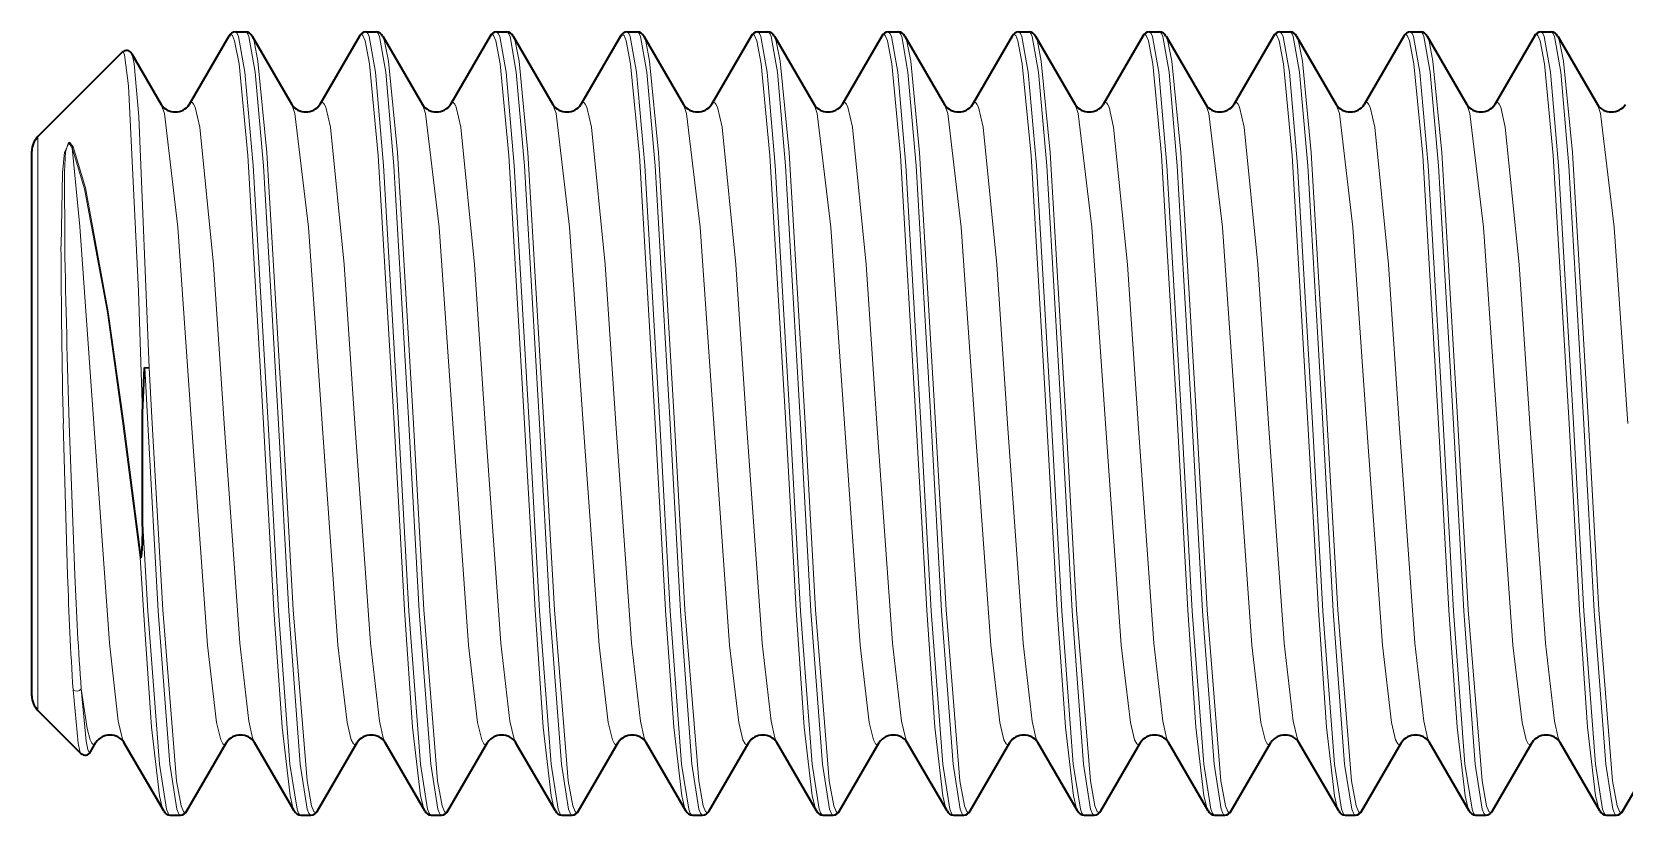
# Model space of a CAD drawing. Extents: x 155 to 1176, y 87 to 946.
# Drawn here: x 567.63 to 573.73, y 187.03 to 190.03 of the extents above; entities that cross this region are included whole.
import ezdxf

# ---------------------------------------------------------------- set-up
doc = ezdxf.new("R2010")
doc.units = 0

msp = doc.modelspace()

# ---------------------------------------------------------------- linework, layer by layer
at = {"color": 7, "lineweight": 35, "ltscale": 0.000984192}
for p, q in [((568.4119, 190.0329), (568.4513, 190.0329)), ((568.9119, 190.0329), (568.9513, 190.0329)), ((569.4119, 190.0329), (569.4513, 190.0329)), ((569.9119, 190.0329), (569.9513, 190.0329)), ((570.4119, 190.0329), (570.4513, 190.0329)), ((570.9119, 190.0329), (570.9513, 190.0329)), ((571.4119, 190.0329), (571.4513, 190.0329)), ((571.9119, 190.0329), (571.9513, 190.0329)), ((572.4119, 190.0329), (572.4513, 190.0329)), ((572.9119, 190.0329), (572.9513, 190.0329)), ((573.4119, 190.0329), (573.4513, 190.0329)), ((568.1619, 187.0329), (568.2013, 187.0329)), ((568.6619, 187.0329), (568.7013, 187.0329)), ((569.1619, 187.0329), (569.2013, 187.0329)), ((569.6619, 187.0329), (569.7013, 187.0329)), ((570.1619, 187.0329), (570.2013, 187.0329)), ((570.6619, 187.0329), (570.7013, 187.0329)), ((571.1619, 187.0329), (571.2013, 187.0329)), ((571.6619, 187.0329), (571.7013, 187.0329)), ((572.1619, 187.0329), (572.2013, 187.0329)), ((572.6619, 187.0329), (572.7013, 187.0329)), ((573.1619, 187.0329), (573.2013, 187.0329)), ((573.6619, 187.0329), (573.7013, 187.0329))]:
    msp.add_line(p, q, dxfattribs=at)
at = {"color": 7, "lineweight": 35, "ltscale": 0.007572}
for p, q in [((568.3873, 190.0166), (568.2352, 189.7546)), ((568.476, 190.0166), (568.628, 189.7546)), ((568.8873, 190.0166), (568.7352, 189.7546)), ((568.976, 190.0166), (569.128, 189.7546)), ((569.3873, 190.0166), (569.2352, 189.7546)), ((569.476, 190.0166), (569.628, 189.7546)), ((569.8873, 190.0166), (569.7352, 189.7546)), ((569.976, 190.0166), (570.128, 189.7546)), ((570.3873, 190.0166), (570.2352, 189.7546)), ((570.476, 190.0166), (570.628, 189.7546)), ((570.8873, 190.0166), (570.7352, 189.7546)), ((570.976, 190.0166), (571.128, 189.7546)), ((571.3873, 190.0166), (571.2352, 189.7546)), ((571.476, 190.0166), (571.628, 189.7546)), ((571.8873, 190.0166), (571.7352, 189.7546)), ((571.976, 190.0166), (572.128, 189.7546)), ((572.3873, 190.0166), (572.2352, 189.7546)), ((572.476, 190.0166), (572.628, 189.7546)), ((572.8873, 190.0166), (572.7352, 189.7546)), ((572.976, 190.0166), (573.128, 189.7546)), ((573.3873, 190.0166), (573.2352, 189.7546)), ((573.476, 190.0166), (573.628, 189.7546)), ((568.1373, 187.0493), (567.9852, 187.3112)), ((568.226, 187.0493), (568.378, 187.3112)), ((568.6373, 187.0493), (568.4852, 187.3112)), ((568.726, 187.0493), (568.878, 187.3112)), ((569.1373, 187.0493), (568.9852, 187.3112)), ((569.226, 187.0493), (569.378, 187.3112)), ((569.6373, 187.0493), (569.4852, 187.3112)), ((569.726, 187.0493), (569.878, 187.3112)), ((570.1373, 187.0493), (569.9852, 187.3112)), ((570.226, 187.0493), (570.378, 187.3112)), ((570.6373, 187.0493), (570.4852, 187.3112)), ((570.726, 187.0493), (570.878, 187.3112)), ((571.1373, 187.0493), (570.9852, 187.3112)), ((571.226, 187.0493), (571.378, 187.3112)), ((571.6373, 187.0493), (571.4852, 187.3112)), ((571.726, 187.0493), (571.878, 187.3112)), ((572.1373, 187.0493), (571.9852, 187.3112)), ((572.226, 187.0493), (572.378, 187.3112)), ((572.6373, 187.0493), (572.4852, 187.3112)), ((572.726, 187.0493), (572.878, 187.3112)), ((573.1373, 187.0493), (572.9852, 187.3112)), ((573.226, 187.0493), (573.378, 187.3112)), ((573.6373, 187.0493), (573.4852, 187.3112)), ((573.726, 187.0493), (573.878, 187.3112))]:
    msp.add_line(p, q, dxfattribs=at)
at = {"color": 7, "lineweight": 35, "ltscale": 0.011419}
msp.add_line((567.6558, 189.6321), (567.9788, 189.955), dxfattribs=at)
at = {"color": 7, "lineweight": 35, "ltscale": 0.005623}
msp.add_line((568.0151, 189.9492), (568.128, 189.7546), dxfattribs=at)
at = {"color": 7, "lineweight": 13, "ltscale": 0.040653}
msp.add_line((567.6558, 188.006), (567.6558, 189.6321), dxfattribs=at)
at = {"color": 7, "lineweight": 35, "ltscale": 0.038561}
msp.add_line((567.6323, 188.0331), (567.6323, 189.5755), dxfattribs=at)
at = {"color": 7, "lineweight": 13, "ltscale": 0.000130621}
msp.add_line((567.787, 189.5882), (567.7902, 189.5923), dxfattribs=at)
at = {"color": 7, "lineweight": 35, "ltscale": 0.000433839}
msp.add_line((568.0649, 188.7473), (568.0822, 188.7464), dxfattribs=at)
at = {"color": 7, "lineweight": 13, "ltscale": 0.005389}
msp.add_line((568.0649, 188.7473), (568.0764, 188.532), dxfattribs=at)
at = {"color": 7, "lineweight": 13, "ltscale": 0.005346}
msp.add_line((568.0822, 188.7464), (568.0936, 188.5329), dxfattribs=at)
at = {"color": 7, "lineweight": 35, "ltscale": 0.010194}
msp.add_line((568.0566, 188.1657), (568.0566, 188.5735), dxfattribs=at)
at = {"color": 7, "lineweight": 13, "ltscale": 0.014524}
msp.add_line((567.7691, 187.9516), (567.7529, 188.5323), dxfattribs=at)
at = {"color": 7, "lineweight": 13, "ltscale": 0.014527}
msp.add_line((567.7969, 187.9522), (567.7756, 188.5329), dxfattribs=at)
at = {"color": 7, "lineweight": 13, "ltscale": 0.01295}
msp.add_line((567.9813, 188.5329), (568.0476, 188.0192), dxfattribs=at)
at = {"color": 7, "lineweight": 13, "ltscale": 0.012997}
msp.add_line((567.9845, 188.5339), (568.0508, 188.0182), dxfattribs=at)
at = {"color": 7, "lineweight": 13, "ltscale": 0.017982}
for p, q in [((568.1161, 187.8138), (568.0764, 188.532)), ((568.6161, 187.8138), (568.5764, 188.532)), ((569.1161, 187.8138), (569.0764, 188.532)), ((569.6161, 187.8138), (569.5764, 188.532)), ((570.1161, 187.8138), (570.0764, 188.532)), ((570.6161, 187.8138), (570.5764, 188.532)), ((571.1161, 187.8138), (571.0764, 188.532)), ((571.6161, 187.8138), (571.5764, 188.532)), ((572.1161, 187.8138), (572.0764, 188.532)), ((572.6161, 187.8138), (572.5764, 188.532)), ((573.1161, 187.8138), (573.0764, 188.532)), ((573.6161, 187.8138), (573.5764, 188.532))]:
    msp.add_line(p, q, dxfattribs=at)
at = {"color": 7, "lineweight": 13, "ltscale": 0.017866}
for p, q in [((568.1334, 187.8194), (568.0936, 188.5329)), ((568.6334, 187.8194), (568.5936, 188.5329)), ((569.1334, 187.8194), (569.0936, 188.5329)), ((569.6334, 187.8194), (569.5936, 188.5329)), ((570.1334, 187.8194), (570.0936, 188.5329)), ((570.6334, 187.8194), (570.5936, 188.5329)), ((571.1334, 187.8194), (571.0936, 188.5329)), ((571.6334, 187.8194), (571.5936, 188.5329)), ((572.1334, 187.8194), (572.0936, 188.5329)), ((572.6334, 187.8194), (572.5936, 188.5329)), ((573.1334, 187.8194), (573.0936, 188.5329)), ((573.6334, 187.8194), (573.5936, 188.5329))]:
    msp.add_line(p, q, dxfattribs=at)
at = {"color": 7, "lineweight": 13, "ltscale": 0.017906}
for p, q in [((568.5594, 187.8178), (568.5196, 188.5329)), ((569.0594, 187.8178), (569.0196, 188.5329)), ((569.5594, 187.8178), (569.5196, 188.5329)), ((570.0594, 187.8178), (570.0196, 188.5329)), ((570.5594, 187.8178), (570.5196, 188.5329)), ((571.0594, 187.8178), (571.0196, 188.5329)), ((571.5594, 187.8178), (571.5196, 188.5329)), ((572.0594, 187.8178), (572.0196, 188.5329)), ((572.5594, 187.8178), (572.5196, 188.5329)), ((573.0594, 187.8178), (573.0196, 188.5329)), ((573.5594, 187.8178), (573.5196, 188.5329))]:
    msp.add_line(p, q, dxfattribs=at)
at = {"color": 7, "lineweight": 13, "ltscale": 0.018029}
for p, q in [((568.5767, 187.8138), (568.5369, 188.5338)), ((569.0767, 187.8138), (569.0369, 188.5338)), ((569.5767, 187.8138), (569.5369, 188.5338)), ((570.0767, 187.8138), (570.0369, 188.5338)), ((570.5767, 187.8138), (570.5369, 188.5338)), ((571.0767, 187.8138), (571.0369, 188.5338)), ((571.5767, 187.8138), (571.5369, 188.5338)), ((572.0767, 187.8138), (572.0369, 188.5338)), ((572.5767, 187.8138), (572.5369, 188.5338)), ((573.0767, 187.8138), (573.0369, 188.5338)), ((573.5767, 187.8138), (573.5369, 188.5338))]:
    msp.add_line(p, q, dxfattribs=at)
at = {"color": 7, "lineweight": 13, "ltscale": 0.008813}
msp.add_line((568.0767, 187.8138), (568.0566, 188.1657), dxfattribs=at)
at = {"color": 7, "lineweight": 35, "ltscale": 0.013568}
msp.add_line((567.6323, 187.4903), (567.6323, 188.0331), dxfattribs=at)
at = {"color": 7, "lineweight": 35, "ltscale": 8.25809e-05}
msp.add_line((568.0476, 188.0192), (568.0508, 188.0182), dxfattribs=at)
at = {"color": 7, "lineweight": 13, "ltscale": 0.005044}
msp.add_line((568.0594, 187.8178), (568.0476, 188.0192), dxfattribs=at)
at = {"color": 7, "lineweight": 13, "ltscale": 0.014305}
msp.add_line((567.6558, 187.4337), (567.6558, 188.006), dxfattribs=at)
at = {"color": 7, "lineweight": 35, "ltscale": 0.005815}
msp.add_line((567.6558, 187.4337), (567.8203, 187.2693), dxfattribs=at)
at = {"color": 7, "lineweight": 35, "ltscale": 0.001036}
msp.add_line((567.8572, 187.2754), (567.878, 187.3112), dxfattribs=at)
at = {"color": 7, "lineweight": 13}
for points in [[(568.5196, 188.5329), (568.4591, 189.5597), (568.4257, 189.9106), (568.4088, 189.9992), (568.4002, 190.0192), (568.3973, 190.022), (568.3959, 190.0227), (568.3937, 190.0228), (568.3916, 190.0218), (568.3873, 190.0166)], [(568.5369, 188.5338), (568.4797, 189.5211), (568.4483, 189.8788), (568.4243, 190.015), (568.4188, 190.0273), (568.4161, 190.0309), (568.4133, 190.0327), (568.4119, 190.0329)], [(568.5764, 188.532), (568.5191, 189.5203), (568.4877, 189.8786), (568.4636, 190.0149), (568.4581, 190.0273), (568.4554, 190.0309), (568.4526, 190.0327), (568.4513, 190.0329)], [(569.0196, 188.5329), (568.9591, 189.5597), (568.9257, 189.9106), (568.9088, 189.9992), (568.9002, 190.0192), (568.8973, 190.022), (568.8959, 190.0227), (568.8937, 190.0228), (568.8916, 190.0218), (568.8873, 190.0166)], [(569.0369, 188.5338), (568.9797, 189.5211), (568.9483, 189.8788), (568.9243, 190.015), (568.9188, 190.0273), (568.9161, 190.0309), (568.9133, 190.0327), (568.9119, 190.0329)], [(569.0764, 188.532), (569.0191, 189.5203), (568.9877, 189.8786), (568.9636, 190.0149), (568.9581, 190.0273), (568.9554, 190.0309), (568.9526, 190.0327), (568.9513, 190.0329)], [(569.5196, 188.5329), (569.4591, 189.5597), (569.4257, 189.9106), (569.4088, 189.9992), (569.4002, 190.0192), (569.3973, 190.022), (569.3959, 190.0227), (569.3937, 190.0228), (569.3916, 190.0218), (569.3873, 190.0166)], [(569.5369, 188.5338), (569.4797, 189.5211), (569.4483, 189.8788), (569.4243, 190.015), (569.4188, 190.0273), (569.4161, 190.0309), (569.4133, 190.0327), (569.4119, 190.0329)], [(569.5764, 188.532), (569.5191, 189.5203), (569.4877, 189.8786), (569.4636, 190.0149), (569.4581, 190.0273), (569.4554, 190.0309), (569.4526, 190.0327), (569.4513, 190.0329)], [(570.0196, 188.5329), (569.9591, 189.5597), (569.9257, 189.9106), (569.9088, 189.9992), (569.9002, 190.0192), (569.8973, 190.022), (569.8959, 190.0227), (569.8937, 190.0228), (569.8916, 190.0218), (569.8873, 190.0166)], [(570.0369, 188.5338), (569.9797, 189.5211), (569.9483, 189.8788), (569.9243, 190.015), (569.9188, 190.0273), (569.9161, 190.0309), (569.9133, 190.0327), (569.9119, 190.0329)], [(570.0764, 188.532), (570.0191, 189.5203), (569.9877, 189.8786), (569.9636, 190.0149), (569.9581, 190.0273), (569.9554, 190.0309), (569.9526, 190.0327), (569.9513, 190.0329)], [(570.5196, 188.5329), (570.4591, 189.5597), (570.4257, 189.9106), (570.4088, 189.9992), (570.4002, 190.0192), (570.3973, 190.022), (570.3959, 190.0227), (570.3937, 190.0228), (570.3916, 190.0218), (570.3873, 190.0166)], [(570.5369, 188.5338), (570.4797, 189.5211), (570.4483, 189.8788), (570.4243, 190.015), (570.4188, 190.0273), (570.4161, 190.0309), (570.4133, 190.0327), (570.4119, 190.0329)], [(570.5764, 188.532), (570.5191, 189.5203), (570.4877, 189.8786), (570.4636, 190.0149), (570.4581, 190.0273), (570.4554, 190.0309), (570.4526, 190.0327), (570.4513, 190.0329)], [(571.0196, 188.5329), (570.9591, 189.5597), (570.9257, 189.9106), (570.9088, 189.9992), (570.9002, 190.0192), (570.8973, 190.022), (570.8959, 190.0227), (570.8937, 190.0228), (570.8916, 190.0218), (570.8873, 190.0166)], [(571.0369, 188.5338), (570.9797, 189.5211), (570.9483, 189.8788), (570.9243, 190.015), (570.9188, 190.0273), (570.9161, 190.0309), (570.9133, 190.0327), (570.9119, 190.0329)], [(571.0764, 188.532), (571.0191, 189.5203), (570.9877, 189.8786), (570.9636, 190.0149), (570.9581, 190.0273), (570.9554, 190.0309), (570.9526, 190.0327), (570.9513, 190.0329)], [(571.5196, 188.5329), (571.4591, 189.5597), (571.4257, 189.9106), (571.4088, 189.9992), (571.4002, 190.0192), (571.3973, 190.022), (571.3959, 190.0227), (571.3937, 190.0228), (571.3916, 190.0218), (571.3873, 190.0166)], [(571.5369, 188.5338), (571.4797, 189.5211), (571.4483, 189.8788), (571.4243, 190.015), (571.4188, 190.0273), (571.4161, 190.0309), (571.4133, 190.0327), (571.4119, 190.0329)], [(571.5764, 188.532), (571.5191, 189.5203), (571.4877, 189.8786), (571.4636, 190.0149), (571.4581, 190.0273), (571.4554, 190.0309), (571.4526, 190.0327), (571.4513, 190.0329)], [(572.0196, 188.5329), (571.9591, 189.5597), (571.9257, 189.9106), (571.9088, 189.9992), (571.9002, 190.0192), (571.8973, 190.022), (571.8959, 190.0227), (571.8937, 190.0228), (571.8916, 190.0218), (571.8873, 190.0166)], [(572.0369, 188.5338), (571.9797, 189.5211), (571.9483, 189.8788), (571.9243, 190.015), (571.9188, 190.0273), (571.9161, 190.0309), (571.9133, 190.0327), (571.9119, 190.0329)], [(572.0764, 188.532), (572.0191, 189.5203), (571.9877, 189.8786), (571.9636, 190.0149), (571.9581, 190.0273), (571.9554, 190.0309), (571.9526, 190.0327), (571.9513, 190.0329)], [(572.5196, 188.5329), (572.4591, 189.5597), (572.4257, 189.9106), (572.4088, 189.9992), (572.4002, 190.0192), (572.3973, 190.022), (572.3959, 190.0227), (572.3937, 190.0228), (572.3916, 190.0218), (572.3873, 190.0166)], [(572.5369, 188.5338), (572.4797, 189.5211), (572.4483, 189.8788), (572.4243, 190.015), (572.4188, 190.0273), (572.4161, 190.0309), (572.4133, 190.0327), (572.4119, 190.0329)], [(572.5764, 188.532), (572.5191, 189.5203), (572.4877, 189.8786), (572.4636, 190.0149), (572.4581, 190.0273), (572.4554, 190.0309), (572.4526, 190.0327), (572.4513, 190.0329)], [(573.0196, 188.5329), (572.9591, 189.5597), (572.9257, 189.9106), (572.9088, 189.9992), (572.9002, 190.0192), (572.8973, 190.022), (572.8959, 190.0227), (572.8937, 190.0228), (572.8916, 190.0218), (572.8873, 190.0166)], [(573.0369, 188.5338), (572.9797, 189.5211), (572.9483, 189.8788), (572.9243, 190.015), (572.9188, 190.0273), (572.9161, 190.0309), (572.9133, 190.0327), (572.9119, 190.0329)], [(573.0764, 188.532), (573.0191, 189.5203), (572.9877, 189.8786), (572.9636, 190.0149), (572.9581, 190.0273), (572.9554, 190.0309), (572.9526, 190.0327), (572.9513, 190.0329)], [(573.5196, 188.5329), (573.4591, 189.5597), (573.4257, 189.9106), (573.4088, 189.9992), (573.4002, 190.0192), (573.3973, 190.022), (573.3959, 190.0227), (573.3937, 190.0228), (573.3916, 190.0218), (573.3873, 190.0166)], [(573.5369, 188.5338), (573.4797, 189.5211), (573.4483, 189.8788), (573.4243, 190.015), (573.4188, 190.0273), (573.4161, 190.0309), (573.4133, 190.0327), (573.4119, 190.0329)], [(573.5764, 188.532), (573.5191, 189.5203), (573.4877, 189.8786), (573.4636, 190.0149), (573.4581, 190.0273), (573.4554, 190.0309), (573.4526, 190.0327), (573.4513, 190.0329)], [(568.5936, 188.5329), (568.5323, 189.5712), (568.4984, 189.9202), (568.4835, 189.9969), (568.476, 190.0166)], [(569.0936, 188.5329), (569.0323, 189.5712), (568.9984, 189.9202), (568.9835, 189.9969), (568.976, 190.0166)], [(569.5936, 188.5329), (569.5323, 189.5712), (569.4984, 189.9202), (569.4835, 189.9969), (569.476, 190.0166)], [(570.0936, 188.5329), (570.0323, 189.5712), (569.9984, 189.9202), (569.9835, 189.9969), (569.976, 190.0166)], [(570.5936, 188.5329), (570.5323, 189.5712), (570.4984, 189.9202), (570.4835, 189.9969), (570.476, 190.0166)], [(571.0936, 188.5329), (571.0323, 189.5712), (570.9984, 189.9202), (570.9835, 189.9969), (570.976, 190.0166)], [(571.5936, 188.5329), (571.5323, 189.5712), (571.4984, 189.9202), (571.4835, 189.9969), (571.476, 190.0166)], [(572.0936, 188.5329), (572.0323, 189.5712), (571.9984, 189.9202), (571.9835, 189.9969), (571.976, 190.0166)], [(572.5936, 188.5329), (572.5323, 189.5712), (572.4984, 189.9202), (572.4835, 189.9969), (572.476, 190.0166)], [(573.0936, 188.5329), (573.0323, 189.5712), (572.9984, 189.9202), (572.9835, 189.9969), (572.976, 190.0166)], [(573.5936, 188.5329), (573.5323, 189.5712), (573.4984, 189.9202), (573.4835, 189.9969), (573.476, 190.0166)], [(567.9788, 189.955), (567.9799, 189.9558), (567.9814, 189.9557), (567.9832, 189.954), (567.9866, 189.9455), (568.0021, 189.8268), (568.0404, 189.0395), (568.0566, 188.5735)], [(568.0151, 189.9492), (568.0181, 189.9413), (568.0242, 189.9101), (568.0417, 189.7083), (568.0822, 188.7464)], [(568.128, 189.7546), (568.1399, 189.7207), (568.1918, 189.2845), (568.2441, 188.5329)], [(568.2352, 189.7546), (568.2393, 189.76), (568.2413, 189.7615), (568.2443, 189.7623), (568.2458, 189.762), (568.2488, 189.7601), (568.2518, 189.7565), (568.2579, 189.744), (568.2755, 189.6682), (568.3279, 189.1413), (568.3691, 188.5329)], [(568.628, 189.7546), (568.6399, 189.7207), (568.6918, 189.2845), (568.7441, 188.5329)], [(568.7352, 189.7546), (568.7393, 189.76), (568.7413, 189.7615), (568.7443, 189.7623), (568.7458, 189.762), (568.7488, 189.7601), (568.7518, 189.7565), (568.7579, 189.744), (568.7755, 189.6682), (568.8279, 189.1413), (568.8691, 188.5329)], [(569.128, 189.7546), (569.1399, 189.7207), (569.1918, 189.2845), (569.2441, 188.5329)], [(569.2352, 189.7546), (569.2393, 189.76), (569.2413, 189.7615), (569.2443, 189.7623), (569.2458, 189.762), (569.2488, 189.7601), (569.2518, 189.7565), (569.2579, 189.744), (569.2755, 189.6682), (569.3279, 189.1413), (569.3691, 188.5329)], [(569.628, 189.7546), (569.6399, 189.7207), (569.6918, 189.2845), (569.7441, 188.5329)], [(569.7352, 189.7546), (569.7393, 189.76), (569.7413, 189.7615), (569.7443, 189.7623), (569.7458, 189.762), (569.7488, 189.7601), (569.7518, 189.7565), (569.7579, 189.744), (569.7755, 189.6682), (569.8279, 189.1413), (569.8691, 188.5329)], [(570.128, 189.7546), (570.1399, 189.7207), (570.1918, 189.2845), (570.2441, 188.5329)], [(570.2352, 189.7546), (570.2393, 189.76), (570.2413, 189.7615), (570.2443, 189.7623), (570.2458, 189.762), (570.2488, 189.7601), (570.2518, 189.7565), (570.2579, 189.744), (570.2755, 189.6682), (570.3279, 189.1413), (570.3691, 188.5329)], [(570.628, 189.7546), (570.6399, 189.7207), (570.6918, 189.2845), (570.7441, 188.5329)], [(570.7352, 189.7546), (570.7393, 189.76), (570.7413, 189.7615), (570.7443, 189.7623), (570.7458, 189.762), (570.7488, 189.7601), (570.7518, 189.7565), (570.7579, 189.744), (570.7755, 189.6682), (570.8279, 189.1413), (570.8691, 188.5329)], [(571.128, 189.7546), (571.1399, 189.7207), (571.1918, 189.2845), (571.2441, 188.5329)], [(571.2352, 189.7546), (571.2393, 189.76), (571.2413, 189.7615), (571.2443, 189.7623), (571.2458, 189.762), (571.2488, 189.7601), (571.2518, 189.7565), (571.2579, 189.744), (571.2755, 189.6682), (571.3279, 189.1413), (571.3691, 188.5329)], [(571.628, 189.7546), (571.6399, 189.7207), (571.6918, 189.2845), (571.7441, 188.5329)], [(571.7352, 189.7546), (571.7393, 189.76), (571.7413, 189.7615), (571.7443, 189.7623), (571.7458, 189.762), (571.7488, 189.7601), (571.7518, 189.7565), (571.7579, 189.744), (571.7755, 189.6682), (571.8279, 189.1413), (571.8691, 188.5329)], [(572.128, 189.7546), (572.1399, 189.7207), (572.1918, 189.2845), (572.2441, 188.5329)], [(572.2352, 189.7546), (572.2393, 189.76), (572.2413, 189.7615), (572.2443, 189.7623), (572.2458, 189.762), (572.2488, 189.7601), (572.2518, 189.7565), (572.2579, 189.744), (572.2755, 189.6682), (572.3279, 189.1413), (572.3691, 188.5329)], [(572.628, 189.7546), (572.6399, 189.7207), (572.6918, 189.2845), (572.7441, 188.5329)], [(572.7352, 189.7546), (572.7393, 189.76), (572.7413, 189.7615), (572.7443, 189.7623), (572.7458, 189.762), (572.7488, 189.7601), (572.7518, 189.7565), (572.7579, 189.744), (572.7755, 189.6682), (572.8279, 189.1413), (572.8691, 188.5329)], [(573.128, 189.7546), (573.1399, 189.7207), (573.1918, 189.2845), (573.2441, 188.5329)], [(573.2352, 189.7546), (573.2393, 189.76), (573.2413, 189.7615), (573.2443, 189.7623), (573.2458, 189.762), (573.2488, 189.7601), (573.2518, 189.7565), (573.2579, 189.744), (573.2755, 189.6682), (573.3279, 189.1413), (573.3691, 188.5329)], [(573.628, 189.7546), (573.6399, 189.7207), (573.6918, 189.2845), (573.7441, 188.5329)], [(567.744, 189.2118), (567.7496, 189.4936), (567.7578, 189.5717), (567.7761, 189.6109), (567.7902, 189.5923)], [(567.7582, 189.2152), (567.757, 189.4971), (567.7615, 189.5739), (567.7732, 189.6096), (567.787, 189.5882)], [(567.787, 189.5882), (567.8342, 189.432), (567.9217, 188.9577), (567.9813, 188.5329)], [(567.787, 189.5882), (567.8165, 189.2881), (567.8691, 188.5329)], [(567.7902, 189.5923), (567.8373, 189.4357), (567.9248, 188.96), (567.9845, 188.5339)], [(567.8691, 188.5329), (567.9291, 187.6914), (567.9635, 187.3933), (567.9779, 187.3291), (567.9852, 187.3112)], [(568.2441, 188.5329), (568.3048, 187.6841), (568.3396, 187.3871), (568.3555, 187.3215), (568.3636, 187.3065), (568.3677, 187.3037), (568.3718, 187.3043), (568.3759, 187.308), (568.378, 187.3112)], [(568.3691, 188.5329), (568.4291, 187.6914), (568.4635, 187.3933), (568.4779, 187.3291), (568.4852, 187.3112)], [(568.7441, 188.5329), (568.8048, 187.6841), (568.8396, 187.3871), (568.8555, 187.3215), (568.8636, 187.3065), (568.8677, 187.3037), (568.8718, 187.3043), (568.8759, 187.308), (568.878, 187.3112)], [(568.8691, 188.5329), (568.9291, 187.6914), (568.9635, 187.3933), (568.9779, 187.3291), (568.9852, 187.3112)], [(569.2441, 188.5329), (569.3048, 187.6841), (569.3396, 187.3871), (569.3555, 187.3215), (569.3636, 187.3065), (569.3677, 187.3037), (569.3718, 187.3043), (569.3759, 187.308), (569.378, 187.3112)], [(569.3691, 188.5329), (569.4291, 187.6914), (569.4635, 187.3933), (569.4779, 187.3291), (569.4852, 187.3112)], [(569.7441, 188.5329), (569.8048, 187.6841), (569.8396, 187.3871), (569.8555, 187.3215), (569.8636, 187.3065), (569.8677, 187.3037), (569.8718, 187.3043), (569.8759, 187.308), (569.878, 187.3112)], [(569.8691, 188.5329), (569.9291, 187.6914), (569.9635, 187.3933), (569.9779, 187.3291), (569.9852, 187.3112)], [(570.2441, 188.5329), (570.3048, 187.6841), (570.3396, 187.3871), (570.3555, 187.3215), (570.3636, 187.3065), (570.3677, 187.3037), (570.3718, 187.3043), (570.3759, 187.308), (570.378, 187.3112)], [(570.3691, 188.5329), (570.4291, 187.6914), (570.4635, 187.3933), (570.4779, 187.3291), (570.4852, 187.3112)], [(570.7441, 188.5329), (570.8048, 187.6841), (570.8396, 187.3871), (570.8555, 187.3215), (570.8636, 187.3065), (570.8677, 187.3037), (570.8718, 187.3043), (570.8759, 187.308), (570.878, 187.3112)], [(570.8691, 188.5329), (570.9291, 187.6914), (570.9635, 187.3933), (570.9779, 187.3291), (570.9852, 187.3112)], [(571.2441, 188.5329), (571.3048, 187.6841), (571.3396, 187.3871), (571.3555, 187.3215), (571.3636, 187.3065), (571.3677, 187.3037), (571.3718, 187.3043), (571.3759, 187.308), (571.378, 187.3112)], [(571.3691, 188.5329), (571.4291, 187.6914), (571.4635, 187.3933), (571.4779, 187.3291), (571.4852, 187.3112)], [(571.7441, 188.5329), (571.8048, 187.6841), (571.8396, 187.3871), (571.8555, 187.3215), (571.8636, 187.3065), (571.8677, 187.3037), (571.8718, 187.3043), (571.8759, 187.308), (571.878, 187.3112)], [(571.8691, 188.5329), (571.9291, 187.6914), (571.9635, 187.3933), (571.9779, 187.3291), (571.9852, 187.3112)], [(572.2441, 188.5329), (572.3048, 187.6841), (572.3396, 187.3871), (572.3555, 187.3215), (572.3636, 187.3065), (572.3677, 187.3037), (572.3718, 187.3043), (572.3759, 187.308), (572.378, 187.3112)], [(572.3691, 188.5329), (572.4291, 187.6914), (572.4635, 187.3933), (572.4779, 187.3291), (572.4852, 187.3112)], [(572.7441, 188.5329), (572.8048, 187.6841), (572.8396, 187.3871), (572.8555, 187.3215), (572.8636, 187.3065), (572.8677, 187.3037), (572.8718, 187.3043), (572.8759, 187.308), (572.878, 187.3112)], [(572.8691, 188.5329), (572.9291, 187.6914), (572.9635, 187.3933), (572.9779, 187.3291), (572.9852, 187.3112)], [(573.2441, 188.5329), (573.3048, 187.6841), (573.3396, 187.3871), (573.3555, 187.3215), (573.3636, 187.3065), (573.3677, 187.3037), (573.3718, 187.3043), (573.3759, 187.308), (573.378, 187.3112)], [(573.3691, 188.5329), (573.4291, 187.6914), (573.4635, 187.3933), (573.4779, 187.3291), (573.4852, 187.3112)], [(568.1373, 187.0493), (568.1319, 187.0618), (568.1213, 187.1063), (568.0908, 187.3701), (568.0594, 187.8178)], [(568.1619, 187.0329), (568.1604, 187.0332), (568.1573, 187.0355), (568.1542, 187.0401), (568.1479, 187.056), (568.1208, 187.2283), (568.0767, 187.8138)], [(568.2013, 187.0329), (568.1997, 187.0332), (568.1967, 187.0355), (568.1935, 187.0401), (568.1873, 187.056), (568.1602, 187.2283), (568.1161, 187.8138)], [(568.226, 187.0493), (568.2216, 187.0439), (568.2193, 187.043), (568.217, 187.0432), (568.2156, 187.044), (568.2126, 187.0472), (568.2037, 187.0691), (568.1863, 187.1647), (568.1334, 187.8194)], [(568.6373, 187.0493), (568.6319, 187.0618), (568.6213, 187.1063), (568.5908, 187.3701), (568.5594, 187.8178)], [(568.6619, 187.0329), (568.6604, 187.0332), (568.6573, 187.0355), (568.6542, 187.0401), (568.6479, 187.056), (568.6208, 187.2283), (568.5767, 187.8138)], [(568.7013, 187.0329), (568.6997, 187.0332), (568.6967, 187.0355), (568.6935, 187.0401), (568.6873, 187.056), (568.6602, 187.2283), (568.6161, 187.8138)], [(568.726, 187.0493), (568.7216, 187.0439), (568.7193, 187.043), (568.717, 187.0432), (568.7156, 187.044), (568.7126, 187.0472), (568.7037, 187.0691), (568.6863, 187.1647), (568.6334, 187.8194)], [(569.1373, 187.0493), (569.1319, 187.0618), (569.1213, 187.1063), (569.0908, 187.3701), (569.0594, 187.8178)], [(569.1619, 187.0329), (569.1604, 187.0332), (569.1573, 187.0355), (569.1542, 187.0401), (569.1479, 187.056), (569.1208, 187.2283), (569.0767, 187.8138)], [(569.2013, 187.0329), (569.1997, 187.0332), (569.1967, 187.0355), (569.1935, 187.0401), (569.1873, 187.056), (569.1602, 187.2283), (569.1161, 187.8138)], [(569.226, 187.0493), (569.2216, 187.0439), (569.2193, 187.043), (569.217, 187.0432), (569.2156, 187.044), (569.2126, 187.0472), (569.2037, 187.0691), (569.1863, 187.1647), (569.1334, 187.8194)], [(569.6373, 187.0493), (569.6319, 187.0618), (569.6213, 187.1063), (569.5908, 187.3701), (569.5594, 187.8178)], [(569.6619, 187.0329), (569.6604, 187.0332), (569.6573, 187.0355), (569.6542, 187.0401), (569.6479, 187.056), (569.6208, 187.2283), (569.5767, 187.8138)], [(569.7013, 187.0329), (569.6997, 187.0332), (569.6967, 187.0355), (569.6935, 187.0401), (569.6873, 187.056), (569.6602, 187.2283), (569.6161, 187.8138)], [(569.726, 187.0493), (569.7216, 187.0439), (569.7193, 187.043), (569.717, 187.0432), (569.7156, 187.044), (569.7126, 187.0472), (569.7037, 187.0691), (569.6863, 187.1647), (569.6334, 187.8194)], [(570.1373, 187.0493), (570.1319, 187.0618), (570.1213, 187.1063), (570.0908, 187.3701), (570.0594, 187.8178)], [(570.1619, 187.0329), (570.1604, 187.0332), (570.1573, 187.0355), (570.1542, 187.0401), (570.1479, 187.056), (570.1208, 187.2283), (570.0767, 187.8138)], [(570.2013, 187.0329), (570.1997, 187.0332), (570.1967, 187.0355), (570.1935, 187.0401), (570.1873, 187.056), (570.1602, 187.2283), (570.1161, 187.8138)], [(570.226, 187.0493), (570.2216, 187.0439), (570.2193, 187.043), (570.217, 187.0432), (570.2156, 187.044), (570.2126, 187.0472), (570.2037, 187.0691), (570.1863, 187.1647), (570.1334, 187.8194)], [(570.6373, 187.0493), (570.6319, 187.0618), (570.6213, 187.1063), (570.5908, 187.3701), (570.5594, 187.8178)], [(570.6619, 187.0329), (570.6604, 187.0332), (570.6573, 187.0355), (570.6542, 187.0401), (570.6479, 187.056), (570.6208, 187.2283), (570.5767, 187.8138)], [(570.7013, 187.0329), (570.6997, 187.0332), (570.6967, 187.0355), (570.6935, 187.0401), (570.6873, 187.056), (570.6602, 187.2283), (570.6161, 187.8138)], [(570.726, 187.0493), (570.7216, 187.0439), (570.7193, 187.043), (570.717, 187.0432), (570.7156, 187.044), (570.7126, 187.0472), (570.7037, 187.0691), (570.6863, 187.1647), (570.6334, 187.8194)], [(571.1373, 187.0493), (571.1319, 187.0618), (571.1213, 187.1063), (571.0908, 187.3701), (571.0594, 187.8178)], [(571.1619, 187.0329), (571.1604, 187.0332), (571.1573, 187.0355), (571.1542, 187.0401), (571.1479, 187.056), (571.1208, 187.2283), (571.0767, 187.8138)], [(571.2013, 187.0329), (571.1997, 187.0332), (571.1967, 187.0355), (571.1935, 187.0401), (571.1873, 187.056), (571.1602, 187.2283), (571.1161, 187.8138)], [(571.226, 187.0493), (571.2216, 187.0439), (571.2193, 187.043), (571.217, 187.0432), (571.2156, 187.044), (571.2126, 187.0472), (571.2037, 187.0691), (571.1863, 187.1647), (571.1334, 187.8194)], [(571.6373, 187.0493), (571.6319, 187.0618), (571.6213, 187.1063), (571.5908, 187.3701), (571.5594, 187.8178)], [(571.6619, 187.0329), (571.6604, 187.0332), (571.6573, 187.0355), (571.6542, 187.0401), (571.6479, 187.056), (571.6208, 187.2283), (571.5767, 187.8138)], [(571.7013, 187.0329), (571.6997, 187.0332), (571.6967, 187.0355), (571.6935, 187.0401), (571.6873, 187.056), (571.6602, 187.2283), (571.6161, 187.8138)], [(571.726, 187.0493), (571.7216, 187.0439), (571.7193, 187.043), (571.717, 187.0432), (571.7156, 187.044), (571.7126, 187.0472), (571.7037, 187.0691), (571.6863, 187.1647), (571.6334, 187.8194)], [(572.1373, 187.0493), (572.1319, 187.0618), (572.1213, 187.1063), (572.0908, 187.3701), (572.0594, 187.8178)], [(572.1619, 187.0329), (572.1604, 187.0332), (572.1573, 187.0355), (572.1542, 187.0401), (572.1479, 187.056), (572.1208, 187.2283), (572.0767, 187.8138)], [(572.2013, 187.0329), (572.1997, 187.0332), (572.1967, 187.0355), (572.1935, 187.0401), (572.1873, 187.056), (572.1602, 187.2283), (572.1161, 187.8138)], [(572.226, 187.0493), (572.2216, 187.0439), (572.2193, 187.043), (572.217, 187.0432), (572.2156, 187.044), (572.2126, 187.0472), (572.2037, 187.0691), (572.1863, 187.1647), (572.1334, 187.8194)], [(572.6373, 187.0493), (572.6319, 187.0618), (572.6213, 187.1063), (572.5908, 187.3701), (572.5594, 187.8178)], [(572.6619, 187.0329), (572.6604, 187.0332), (572.6573, 187.0355), (572.6542, 187.0401), (572.6479, 187.056), (572.6208, 187.2283), (572.5767, 187.8138)], [(572.7013, 187.0329), (572.6997, 187.0332), (572.6967, 187.0355), (572.6935, 187.0401), (572.6873, 187.056), (572.6602, 187.2283), (572.6161, 187.8138)], [(572.726, 187.0493), (572.7216, 187.0439), (572.7193, 187.043), (572.717, 187.0432), (572.7156, 187.044), (572.7126, 187.0472), (572.7037, 187.0691), (572.6863, 187.1647), (572.6334, 187.8194)], [(573.1373, 187.0493), (573.1319, 187.0618), (573.1213, 187.1063), (573.0908, 187.3701), (573.0594, 187.8178)], [(573.1619, 187.0329), (573.1604, 187.0332), (573.1573, 187.0355), (573.1542, 187.0401), (573.1479, 187.056), (573.1208, 187.2283), (573.0767, 187.8138)], [(573.2013, 187.0329), (573.1997, 187.0332), (573.1967, 187.0355), (573.1935, 187.0401), (573.1873, 187.056), (573.1602, 187.2283), (573.1161, 187.8138)], [(573.226, 187.0493), (573.2216, 187.0439), (573.2193, 187.043), (573.217, 187.0432), (573.2156, 187.044), (573.2126, 187.0472), (573.2037, 187.0691), (573.1863, 187.1647), (573.1334, 187.8194)], [(573.6373, 187.0493), (573.6319, 187.0618), (573.6213, 187.1063), (573.5908, 187.3701), (573.5594, 187.8178)], [(573.6619, 187.0329), (573.6604, 187.0332), (573.6573, 187.0355), (573.6542, 187.0401), (573.6479, 187.056), (573.6208, 187.2283), (573.5767, 187.8138)], [(573.7013, 187.0329), (573.6997, 187.0332), (573.6967, 187.0355), (573.6935, 187.0401), (573.6873, 187.056), (573.6602, 187.2283), (573.6161, 187.8138)], [(573.726, 187.0493), (573.7216, 187.0439), (573.7193, 187.043), (573.717, 187.0432), (573.7156, 187.044), (573.7126, 187.0472), (573.7037, 187.0691), (573.6863, 187.1647), (573.6334, 187.8194)], [(567.7902, 187.5124), (567.8094, 187.309), (567.816, 187.2779), (567.8193, 187.2704), (567.8203, 187.2693)], [(567.8216, 187.5165), (567.8405, 187.3158), (567.8469, 187.2838), (567.8502, 187.2755), (567.8517, 187.2734), (567.8537, 187.2724), (567.8549, 187.2727), (567.8572, 187.2754)], [(567.8216, 187.5165), (567.8439, 187.3645), (567.8558, 187.3209), (567.8623, 187.3081), (567.8656, 187.3048), (567.8681, 187.3037), (567.8706, 187.3038), (567.873, 187.3051), (567.878, 187.3112)]]:
    msp.add_lwpolyline(points, dxfattribs=at)
at = {"color": 7, "lineweight": 35}
msp.add_lwpolyline([(568.0566, 188.5735), (568.064, 188.7467), (568.0649, 188.7473)], dxfattribs=at)
for centre, radius, start, end in [((568.4134, 190.0043), 0.0287, 92.87415, 154.89753), ((568.4496, 190.004), 0.0291, 25.47374, 86.71014), ((568.9134, 190.0043), 0.0287, 92.87415, 154.89753), ((568.9496, 190.004), 0.0291, 25.47374, 86.71014), ((569.4134, 190.0043), 0.0287, 92.87415, 154.89753), ((569.4496, 190.004), 0.0291, 25.47374, 86.71014), ((569.9134, 190.0043), 0.0287, 92.87415, 154.89753), ((569.9496, 190.004), 0.0291, 25.47374, 86.71014), ((570.4134, 190.0043), 0.0287, 92.87415, 154.89753), ((570.4496, 190.004), 0.0291, 25.47374, 86.71014), ((570.9134, 190.0043), 0.0287, 92.87415, 154.89753), ((570.9496, 190.004), 0.0291, 25.47374, 86.71014), ((571.4134, 190.0043), 0.0287, 92.87415, 154.89753), ((571.4496, 190.004), 0.0291, 25.47375, 86.71014), ((571.9134, 190.0043), 0.0287, 92.87415, 154.89753), ((571.9496, 190.004), 0.0291, 25.47374, 86.71014), ((572.4134, 190.0043), 0.0287, 92.87415, 154.89753), ((572.4496, 190.004), 0.0291, 25.47374, 86.71014), ((572.9134, 190.0043), 0.0287, 92.87415, 154.89753), ((572.9496, 190.004), 0.0291, 25.47375, 86.71014), ((573.4134, 190.0043), 0.0287, 92.87415, 154.89753), ((573.4496, 190.004), 0.0291, 25.47375, 86.71014), ((567.9947, 189.9389), 0.0227, 26.661, 134.72067), ((568.1806, 189.7895), 0.0632, 213.52576, 270.91666), ((568.1826, 189.7895), 0.0632, 269.08194, 326.47445), ((568.6806, 189.7895), 0.0632, 213.52576, 270.91667), ((568.6826, 189.7895), 0.0632, 269.08195, 326.47445), ((569.1806, 189.7895), 0.0632, 213.52576, 270.91666), ((569.1826, 189.7895), 0.0632, 269.08194, 326.47445), ((569.6806, 189.7895), 0.0632, 213.52576, 270.91666), ((569.6826, 189.7895), 0.0632, 269.08194, 326.47445), ((570.1806, 189.7895), 0.0632, 213.52576, 270.91667), ((570.1826, 189.7895), 0.0632, 269.08194, 326.47445), ((570.6806, 189.7895), 0.0632, 213.52576, 270.91666), ((570.6826, 189.7895), 0.0632, 269.08193, 326.47445), ((571.1806, 189.7895), 0.0632, 213.52576, 270.91666), ((571.1826, 189.7895), 0.0632, 269.08194, 326.47445), ((571.6806, 189.7895), 0.0632, 213.52576, 270.91665), ((571.6826, 189.7895), 0.0632, 269.08193, 326.47445), ((572.1806, 189.7895), 0.0632, 213.52576, 270.91666), ((572.1826, 189.7895), 0.0632, 269.08194, 326.47445), ((572.6806, 189.7895), 0.0632, 213.52576, 270.91666), ((572.6826, 189.7895), 0.0632, 269.08194, 326.47445), ((573.1806, 189.7895), 0.0632, 213.52576, 270.91664), ((573.1826, 189.7895), 0.0632, 269.08192, 326.47445), ((573.6806, 189.7895), 0.0632, 213.52576, 270.91666), ((573.6826, 189.7895), 0.0632, 269.08194, 326.47445), ((567.7124, 189.5755), 0.08, 135.00449, 179.9955), ((567.1899, 188.1199), 0.8671, 353.26303, 3.02624), ((567.7124, 187.4903), 0.08, 180.0045, 224.99551), ((567.9306, 187.2764), 0.0632, 89.08128, 146.49619), ((567.9326, 187.2764), 0.0632, 33.52555, 90.91806), ((568.4306, 187.2764), 0.0632, 89.08334, 146.47424), ((568.4326, 187.2764), 0.0632, 33.52555, 90.91806), ((568.9306, 187.2764), 0.0632, 89.08334, 146.47424), ((568.9326, 187.2764), 0.0632, 33.52555, 90.91806), ((569.4306, 187.2764), 0.0632, 89.08334, 146.47424), ((569.4326, 187.2764), 0.0632, 33.52555, 90.91806), ((569.9306, 187.2764), 0.0632, 89.08335, 146.47424), ((569.9326, 187.2764), 0.0632, 33.52555, 90.91807), ((570.4306, 187.2764), 0.0632, 89.08334, 146.47424), ((570.4326, 187.2764), 0.0632, 33.52555, 90.91806), ((570.9306, 187.2764), 0.0632, 89.08334, 146.47424), ((570.9326, 187.2764), 0.0632, 33.52555, 90.91806), ((571.4306, 187.2764), 0.0632, 89.08335, 146.47424), ((571.4326, 187.2764), 0.0632, 33.52555, 90.91807), ((571.9306, 187.2764), 0.0632, 89.08333, 146.47424), ((571.9326, 187.2764), 0.0632, 33.52555, 90.91805), ((572.4306, 187.2764), 0.0632, 89.08334, 146.47424), ((572.4326, 187.2764), 0.0632, 33.52555, 90.91806), ((572.9306, 187.2764), 0.0632, 89.08334, 146.47424), ((572.9326, 187.2764), 0.0632, 33.52555, 90.91806), ((573.4306, 187.2764), 0.0632, 89.08335, 146.47424), ((573.4326, 187.2764), 0.0632, 33.52555, 90.91808), ((567.8364, 187.2857), 0.0231, 225.44205, 333.52137), ((568.1636, 187.0618), 0.0291, 205.45954, 266.70763), ((568.1996, 187.0618), 0.0291, 273.28986, 334.52626), ((568.6634, 187.0615), 0.0287, 205.10247, 267.12585), ((568.6996, 187.0618), 0.0291, 273.28986, 334.52626), ((569.1634, 187.0615), 0.0287, 205.10247, 267.12585), ((569.1996, 187.0618), 0.0291, 273.28986, 334.52626), ((569.6634, 187.0615), 0.0287, 205.10247, 267.12585), ((569.6996, 187.0618), 0.0291, 273.28986, 334.52626), ((570.1634, 187.0615), 0.0287, 205.10247, 267.12585), ((570.1996, 187.0618), 0.0291, 273.28986, 334.52626), ((570.6634, 187.0615), 0.0287, 205.10247, 267.12585), ((570.6996, 187.0618), 0.0291, 273.28986, 334.52626), ((571.1634, 187.0615), 0.0287, 205.10247, 267.12585), ((571.1996, 187.0618), 0.0291, 273.28986, 334.52626), ((571.6634, 187.0615), 0.0287, 205.10247, 267.12585), ((571.6996, 187.0618), 0.0291, 273.28986, 334.52626), ((572.1634, 187.0615), 0.0287, 205.10247, 267.12585), ((572.1996, 187.0618), 0.0291, 273.28986, 334.52626), ((572.6634, 187.0615), 0.0287, 205.10247, 267.12585), ((572.6996, 187.0618), 0.0291, 273.28986, 334.52626), ((573.1634, 187.0615), 0.0287, 205.10247, 267.12585), ((573.1996, 187.0618), 0.0291, 273.28986, 334.52625), ((573.6634, 187.0615), 0.0287, 205.10247, 267.12585), ((573.6996, 187.0618), 0.0291, 273.28986, 334.52626)]:
    msp.add_arc(centre, radius, start, end, dxfattribs=at)
at = {"color": 7, "lineweight": 13}
for centre, radius, start, end in [((602.5003, 189.3392), 34.7566, 180.20996, 181.33022), ((624.0779, 190.3265), 56.3308, 181.13045, 181.82464), ((581.9493, 188.4031), 14.1872, 181.82371, 183.5995), ((581.3544, 188.4925), 13.5681, 182.28203, 184.12502), ((567.8038, 187.5313), 0.0233, 234.25161, 320.23935)]:
    msp.add_arc(centre, radius, start, end, dxfattribs=at)

doc.saveas('drawing.dxf')
